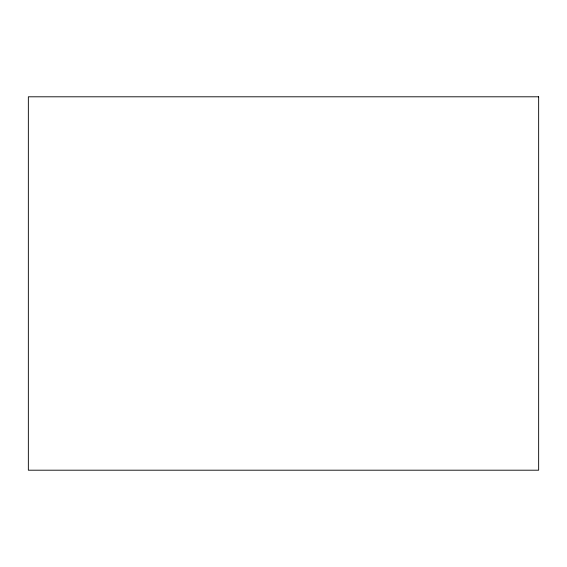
<?xml version="1.0" encoding="UTF-8"?>
<svg xmlns="http://www.w3.org/2000/svg" width="567" height="567" viewBox="0 0 567 567"><rect width="100%" height="100%" fill="white"/><g stroke="black" fill="none" stroke-linecap="round" stroke-linejoin="round"><path stroke-width="0.85" d="M538.65 96.801L28.35 96.801L28.35 470.199L538.65 470.199L538.65 96.801"/></g></svg>
